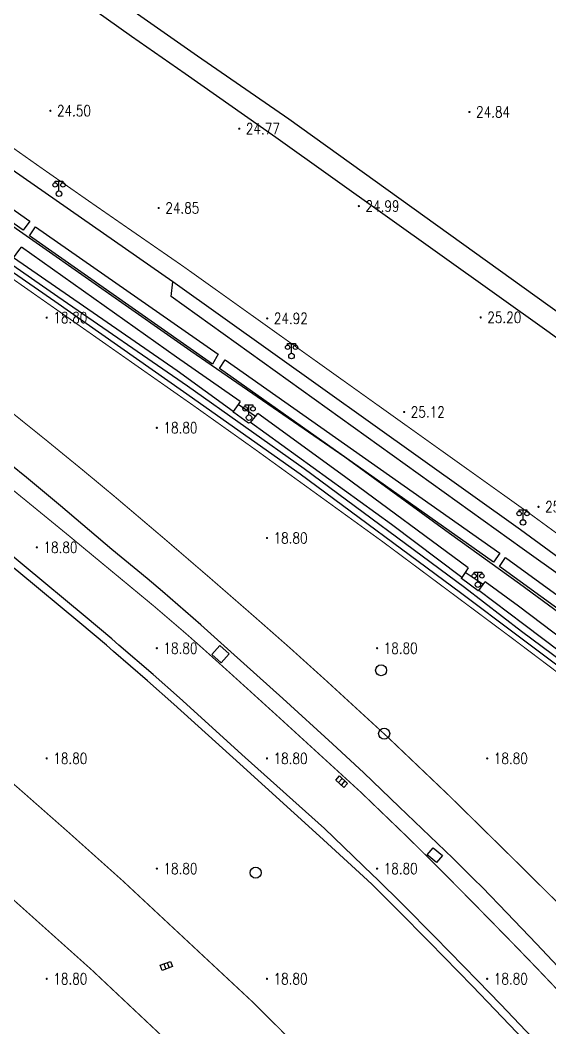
# Model space of a CAD drawing. Extents: x 404846 to 408477, y 3390929 to 3392894.
# Drawn here: x 407518.9 to 407567, y 3391679.9 to 3391771.4 of the extents above; entities that cross this region are included whole.
import ezdxf
from ezdxf.enums import TextEntityAlignment as Align

# ---------------------------------------------------------------- set-up
doc = ezdxf.new("R2010")
doc.units = 0
doc.header["$LTSCALE"] = 0.5
doc.layers.get('0').update_dxf_attribs({"linetype": 'CONTINUOUS'})
for name, color, linetype in [('DLDW', 11, 'CONTINUOUS'), ('DLSS', 4, 'CONTINUOUS'), ('DMTZ', 3, 'CONTINUOUS'), ('FZTZ', 7, 'CONTINUOUS'), ('GCD', 1, 'CONTINUOUS'), ('GXYZ', 2, 'CONTINUOUS'), ('JMD', 6, 'CONTINUOUS'), ('SXSS', 5, 'CONTINUOUS'), ('ZBTZ', 3, 'CONTINUOUS')]:
    doc.layers.add(name, color=color, linetype=linetype)
doc.styles.add('HZ', font='rs.shx', dxfattribs={"width": 0.8, "bigfont": 'hztxt.shx'})
doc.linetypes.add('10412', pattern='A,2,[158,AAA.SHX,S=1,R=0,X=0,Y=0],2,[151,AAA.SHX,S=1,R=0,X=0,Y=3],1e-11', length=4)
doc.linetypes.add('10421', pattern='A,2,[150,AAA.SHX,S=0.5,R=0,X=0,Y=0.5],1e-11', length=2)
doc.linetypes.add('10422', pattern='A,0.75,[150,AAA.SHX,S=0.5,R=0,X=0,Y=0.5],1.5,[177,AAA.SHX,S=1,R=0,X=0,Y=0.4],0.75', length=3)
doc.linetypes.add('1161', pattern='A,0,[149,AAA.SHX,S=0.15,R=0,X=0,Y=0],-1.6', length=1.6)
doc.linetypes.add('444', pattern='A,4.5,[145,AAA.SHX,S=1,R=0,X=0,Y=1],4.5,-0.5,[146,AAA.SHX,S=1,R=0,X=0,Y=0],-0.5', length=10)

# ---------------------------------------------------------------- blocks, each defined once
blk = doc.blocks.new('gc097')
for p, q in [((-0.7, 2), (-0.7, 2.3)), ((-0.7, 2.3), (0.7, 2.3)), ((0, 0.5), (0, 2.3)), ((0.7, 2.3), (0.7, 2))]:
    blk.add_line(p, q)
for centre, radius in [((-0.7, 1.6), 0.4), ((0.73, 1.6), 0.4), ((0, 0), 0.5)]:
    blk.add_circle(centre, radius)
blk = doc.blocks.new('GC200')
at = {"linetype": 'Continuous', "const_width": 0.2, "flags": 128}
blk.add_lwpolyline([(-0.1, 0, 1), (0.1, 0, 1)], format="xyb", close=True, dxfattribs=at)
blk = doc.blocks.new('gc188')
blk.add_circle((0, 0), 1)
blk = doc.blocks.new('gc041')
for p, q in [((-1, 0.5), (1, 0.5)), ((-1, -0.5), (-1, 0.5)), ((-0.33, 0.5), (-0.33, -0.5)), ((0.33, 0.5), (0.33, -0.5)), ((1, 0.5), (1, -0.5)), ((1, -0.5), (-1, -0.5))]:
    blk.add_line(p, q)

msp = doc.modelspace()

# ---------------------------------------------------------------- linework, layer by layer
at = {"layer": 'DLSS', "linetype": 'Continuous', "const_width": 0.1, "flags": 128}
for points, elevation in [([(407533.803, 3391748.993), (407525.638, 3391754.636), (407520.741, 3391758.052), (407516.409, 3391761.107), (407514.227, 3391762.624), (407508.551, 3391766.419), (407500.779, 3391771.75), (407499.251, 3391772.752), (407495.645, 3391775.072)], 24.301), ([(407534.683, 3391736.395), (407511.372, 3391752.722), (407501.415, 3391759.609)], 18.873), ([(407532.127, 3391724.24), (407527.475, 3391728.184), (407524.66, 3391730.519), (407521.209, 3391733.337), (407517.2, 3391736.558), (407514.691, 3391738.515), (407511.533, 3391740.944), (407509.312, 3391742.629), (407506.333, 3391744.845), (407502.756, 3391747.474), (407499.491, 3391749.844), (407496.227, 3391752.173), (407493.348, 3391754.2), (407488.89, 3391757.234)], 19.136), ([(407565.368, 3391726.487), (407533.803, 3391748.993)], 24.902), ([(407531.076, 3391718.212), (407523.129, 3391724.783), (407518.084, 3391728.904), (407516.794, 3391729.94), (407512.862, 3391733.037), (407508.094, 3391736.72), (407504.331, 3391739.533), (407499.245, 3391743.264), (407493.412, 3391747.436)], 19.019), ([(407563.617, 3391715.288), (407551.9, 3391724.017), (407540.316, 3391732.393), (407534.683, 3391736.395)], 18.767), ([(407602.552, 3391699.072), (407585.766, 3391711.571), (407565.368, 3391726.487)], 25.719), ([(407528.287, 3391693.248), (407523.407, 3391697.612), (407518.831, 3391701.64), (407517.043, 3391703.173), (407514.694, 3391705.154), (407509.299, 3391709.634), (407508.218, 3391710.52), (407504.831, 3391713.247), (407501.538, 3391715.857), (407498.37, 3391718.34), (407495.789, 3391720.319), (407490.465, 3391724.285)], 18.788), ([(407552.278, 3391706.352), (407546.722, 3391711.449), (407543.383, 3391714.46), (407540.281, 3391717.188), (407536.261, 3391720.686), (407532.127, 3391724.24)], 18.951), ([(407549.82, 3391701.369), (407542.596, 3391707.968), (407542.536, 3391708.022), (407542.477, 3391708.076), (407542.417, 3391708.13), (407542.358, 3391708.184), (407542.298, 3391708.238), (407542.239, 3391708.292), (407542.179, 3391708.346), (407542.12, 3391708.4), (407542.061, 3391708.454), (407542.001, 3391708.508), (407541.942, 3391708.562), (407541.882, 3391708.616), (407541.823, 3391708.67), (407541.764, 3391708.724), (407541.704, 3391708.777), (407541.645, 3391708.831), (407541.586, 3391708.885), (407541.526, 3391708.939), (407541.467, 3391708.992), (407541.408, 3391709.046), (407541.349, 3391709.1), (407541.29, 3391709.153), (407541.231, 3391709.207), (407541.172, 3391709.26), (407541.113, 3391709.314), (407541.054, 3391709.367), (407540.995, 3391709.421), (407540.937, 3391709.474), (407540.878, 3391709.527), (407540.819, 3391709.581), (407540.761, 3391709.634), (407540.702, 3391709.687), (407540.644, 3391709.74), (407540.585, 3391709.793), (407540.527, 3391709.846), (407540.469, 3391709.899), (407540.41, 3391709.952), (407540.352, 3391710.004), (407540.294, 3391710.057), (407540.236, 3391710.109), (407540.178, 3391710.162), (407540.121, 3391710.214), (407540.063, 3391710.267), (407540.005, 3391710.319), (407539.948, 3391710.371), (407539.89, 3391710.423), (407539.833, 3391710.475), (407539.775, 3391710.527), (407539.718, 3391710.579), (407539.661, 3391710.631), (407539.604, 3391710.682), (407539.547, 3391710.734), (407539.491, 3391710.785), (407539.434, 3391710.837), (407539.377, 3391710.888), (407539.321, 3391710.939), (407539.264, 3391710.99), (407539.208, 3391711.041), (407539.152, 3391711.092), (407539.096, 3391711.143), (407539.04, 3391711.193), (407538.984, 3391711.244), (407538.929, 3391711.294), (407538.873, 3391711.344), (407538.818, 3391711.395), (407538.763, 3391711.445), (407538.708, 3391711.494), (407538.653, 3391711.544), (407538.598, 3391711.594), (407538.543, 3391711.643), (407538.488, 3391711.693), (407538.434, 3391711.742), (407538.38, 3391711.791), (407538.325, 3391711.84), (407538.271, 3391711.889), (407538.218, 3391711.937), (407538.164, 3391711.986), (407538.11, 3391712.034), (407538.057, 3391712.083), (407538.004, 3391712.131), (407537.951, 3391712.179), (407537.898, 3391712.226), (407537.845, 3391712.274), (407537.792, 3391712.322), (407537.74, 3391712.369), (407537.688, 3391712.416), (407537.636, 3391712.463), (407537.584, 3391712.51), (407537.532, 3391712.557), (407537.48, 3391712.603), (407537.429, 3391712.649), (407537.378, 3391712.696), (407537.327, 3391712.742), (407537.276, 3391712.787), (407537.225, 3391712.833), (407537.175, 3391712.878), (407537.125, 3391712.924), (407537.075, 3391712.969), (407537.025, 3391713.014), (407536.975, 3391713.058), (407536.925, 3391713.103), (407536.876, 3391713.147), (407536.827, 3391713.192), (407536.778, 3391713.235), (407536.73, 3391713.279), (407536.681, 3391713.323), (407536.633, 3391713.366), (407536.585, 3391713.409), (407536.537, 3391713.452), (407536.489, 3391713.495), (407536.442, 3391713.538), (407536.395, 3391713.58), (407536.348, 3391713.622), (407536.301, 3391713.664), (407536.255, 3391713.706), (407536.208, 3391713.747), (407536.162, 3391713.788), (407536.117, 3391713.829), (407536.071, 3391713.87), (407536.026, 3391713.911), (407535.981, 3391713.951), (407535.936, 3391713.991), (407535.891, 3391714.031), (407535.847, 3391714.071), (407535.803, 3391714.11), (407535.759, 3391714.15), (407535.715, 3391714.189), (407535.672, 3391714.227), (407535.629, 3391714.266), (407535.586, 3391714.304), (407535.543, 3391714.342), (407535.501, 3391714.38), (407535.459, 3391714.417), (407535.417, 3391714.455), (407535.376, 3391714.492), (407535.334, 3391714.528), (407535.293, 3391714.565), (407535.253, 3391714.601), (407535.212, 3391714.637), (407535.172, 3391714.673), (407535.132, 3391714.708), (407535.092, 3391714.744), (407535.053, 3391714.778), (407535.014, 3391714.813), (407534.975, 3391714.848), (407534.937, 3391714.882), (407534.899, 3391714.915), (407534.861, 3391714.949), (407534.823, 3391714.982), (407534.786, 3391715.015), (407534.749, 3391715.048), (407534.712, 3391715.08), (407534.676, 3391715.113), (407534.64, 3391715.144), (407534.604, 3391715.176), (407534.568, 3391715.207), (407534.533, 3391715.238), (407534.498, 3391715.269), (407534.464, 3391715.299), (407534.429, 3391715.329), (407534.395, 3391715.359), (407534.362, 3391715.389), (407534.329, 3391715.418), (407534.296, 3391715.447), (407534.263, 3391715.475), (407534.231, 3391715.504), (407534.199, 3391715.532), (407534.167, 3391715.559), (407534.136, 3391715.586), (407534.104, 3391715.614), (407534.072, 3391715.642), (407534.039, 3391715.671), (407534.005, 3391715.7), (407533.97, 3391715.73), (407533.935, 3391715.761), (407533.899, 3391715.792), (407533.863, 3391715.823), (407533.826, 3391715.855), (407533.788, 3391715.888), (407533.75, 3391715.921), (407533.711, 3391715.955), (407533.671, 3391715.989), (407533.631, 3391716.024), (407533.59, 3391716.059), (407533.548, 3391716.095), (407533.506, 3391716.131), (407533.463, 3391716.168), (407533.42, 3391716.205), (407533.376, 3391716.243), (407533.331, 3391716.281), (407533.286, 3391716.32), (407533.24, 3391716.359), (407533.194, 3391716.399), (407533.147, 3391716.44), (407533.099, 3391716.481), (407533.051, 3391716.522), (407533.002, 3391716.564), (407532.952, 3391716.606), (407532.902, 3391716.649), (407532.852, 3391716.692), (407532.8, 3391716.736), (407532.749, 3391716.781), (407532.696, 3391716.825), (407532.643, 3391716.871), (407532.59, 3391716.916), (407532.536, 3391716.963), (407532.481, 3391717.009), (407532.426, 3391717.057), (407532.37, 3391717.104), (407532.314, 3391717.153), (407532.257, 3391717.201), (407532.199, 3391717.25), (407532.142, 3391717.3), (407532.083, 3391717.35), (407532.024, 3391717.4), (407531.964, 3391717.451), (407531.904, 3391717.503), (407531.844, 3391717.555), (407531.783, 3391717.607), (407531.721, 3391717.66), (407531.659, 3391717.713), (407531.596, 3391717.767), (407531.533, 3391717.821), (407531.469, 3391717.875), (407531.405, 3391717.93), (407531.34, 3391717.986), (407531.275, 3391718.041), (407531.209, 3391718.098), (407531.142, 3391718.154), (407531.076, 3391718.212), (407531.008, 3391718.269)], 18.77), ([(407525.443, 3391685.191), (407518.164, 3391691.704), (407513.651, 3391695.677), (407511.926, 3391697.156), (407509.625, 3391699.096), (407504.273, 3391703.54), (407503.238, 3391704.388), (407499.901, 3391707.075), (407496.648, 3391709.654), (407493.531, 3391712.096), (407491.026, 3391714.016), (407485.746, 3391717.95)], 18.788), ([(407601, 3391685.126), (407599.728, 3391686.529), (407598.939, 3391687.37), (407598.15, 3391688.143), (407597.099, 3391689.116), (407594.775, 3391691.184), (407593.731, 3391692.089), (407591.729, 3391693.769), (407589.327, 3391695.729), (407586.319, 3391698.127), (407583.672, 3391700.184), (407579.41, 3391703.38), (407570.247, 3391710.29), (407563.617, 3391715.288)], 19.081), ([(407552.278, 3391706.352), (407557.791, 3391701.106), (407563.658, 3391695.341), (407567.784, 3391691.257), (407569.871, 3391689.097), (407579.241, 3391679.383), (407589.1, 3391668.846), (407603.955, 3391653.019), (407609.249, 3391647.35)], 19.065), ([(407549.82, 3391701.369), (407554.195, 3391697.163), (407556.95, 3391694.438), (407559.911, 3391691.451), (407563.849, 3391687.43), (407565.91, 3391685.297), (407575.166, 3391675.58), (407585.105, 3391665.081), (407599.948, 3391649.268), (407605.237, 3391643.604)], 18.878), ([(407528.287, 3391693.248), (407539.908, 3391682.417), (407540.237, 3391682.095), (407542.429, 3391679.921), (407545.286, 3391677.04), (407549.131, 3391673.113), (407551.093, 3391671.083), (407560.277, 3391661.441), (407570.165, 3391650.997), (407585.002, 3391635.189), (407590.275, 3391629.611)], 18.656), ([(407525.443, 3391685.191), (407534.353, 3391676.81), (407536.874, 3391674.366), (407539.696, 3391671.522), (407543.52, 3391667.6), (407554.614, 3391655.946), (407564.405, 3391645.567), (407568.924, 3391640.752)], 18.672)]:
    msp.add_lwpolyline(points, dxfattribs=dict(at, elevation=elevation))
at = {"layer": 'DMTZ', "linetype": '10421', "elevation": 24.176, "flags": 128}
msp.add_lwpolyline([(407532.821, 3391747.615), (407502.29, 3391768.854), (407488.788, 3391777.33)], dxfattribs=at)
at = {"layer": 'DMTZ', "linetype": '10412', "flags": 128}
for points, elevation in [([(407534.436, 3391741.342), (407518.881, 3391752.212), (407505.052, 3391761.839), (407496.655, 3391767.713)], 23.604), ([(407564.367, 3391725.117), (407532.821, 3391747.615)], 24.902), ([(407564.28, 3391720.207), (407557.922, 3391724.787), (407548.417, 3391731.729), (407534.436, 3391741.342)], 23.868), ([(407603.204, 3391696.62), (407584.759, 3391710.206), (407564.367, 3391725.117)], 25.719), ([(407602.181, 3391690.502), (407595.268, 3391696.609), (407591.624, 3391699.731), (407590.831, 3391700.387), (407589.683, 3391701.304), (407587.033, 3391703.351), (407583.725, 3391705.843), (407578.319, 3391709.816), (407571.172, 3391715.166), (407564.28, 3391720.207)], 24.251)]:
    msp.add_lwpolyline(points, dxfattribs=dict(at, elevation=elevation))
at = {"layer": 'DMTZ', "linetype": '10422', "flags": 128}
for points, elevation in [([(407519.225, 3391752.305), (407499.22, 3391766.334), (407499.805, 3391767.183), (407519.826, 3391753.128), (407519.225, 3391752.305)], 24.134), ([(407536.424, 3391740.162), (407519.792, 3391751.807), (407520.35, 3391752.611), (407536.925, 3391741.057), (407536.424, 3391740.162)], 24.383), ([(407561.931, 3391722.19), (407537.042, 3391739.754), (407537.558, 3391740.55), (407562.495, 3391723.016), (407561.931, 3391722.19)], 24.365), ([(407563.018, 3391722.624), (407581.8, 3391708.969), (407581.25, 3391708.189), (407562.463, 3391721.799), (407563.018, 3391722.624)], 24.52)]:
    msp.add_lwpolyline(points, close=True, dxfattribs=dict(at, elevation=elevation))
for points, elevation in [([(407533.203, 3391739.55), (407518.351, 3391749.809), (407518.835, 3391750.465), (407519.054, 3391750.762)], 22.539), ([(407538.926, 3391736.775), (407538.728, 3391736.489), (407538.301, 3391735.873), (407533.203, 3391739.55)], 22.188), ([(407539.859, 3391734.862), (407539.69, 3391734.811), (407538.355, 3391735.777), (407538.301, 3391735.873)], 21.694), ([(407559.634, 3391721.667), (407559.365, 3391721.263), (407559.059, 3391720.805), (407552.675, 3391725.592), (407539.859, 3391734.862), (407540.302, 3391735.398), (407540.521, 3391735.663)], 22.394), ([(407560.6, 3391719.623), (407560.526, 3391719.586), (407559.038, 3391720.705), (407559.059, 3391720.805)], 22.021), ([(407564.682, 3391716.543), (407560.6, 3391719.623), (407561.001, 3391720.171), (407561.168, 3391720.399)], 22.52), ([(407579.922, 3391706.313), (407579.75, 3391706.072), (407579.316, 3391705.464), (407576.024, 3391707.978), (407564.682, 3391716.543)], 22.344)]:
    msp.add_lwpolyline(points, dxfattribs=dict(at, elevation=elevation))
at = {"layer": 'FZTZ', "linetype": 'Continuous', "flags": 128}
for points, elevation in [([(407537.94, 3391713.879), (407537.087, 3391714.639), (407536.36, 3391713.823), (407537.213, 3391713.063), (407537.94, 3391713.879)], 19.309), ([(407556.743, 3391694.935), (407555.919, 3391695.644), (407556.462, 3391696.276), (407557.286, 3391695.566), (407556.743, 3391694.935)], 18.777)]:
    msp.add_lwpolyline(points, close=True, dxfattribs=dict(at, elevation=elevation))
at = {"layer": 'JMD', "linetype": '444', "flags": 128}
for points, elevation in [([(407527.285, 3391723.347), (407522.595, 3391727.306), (407519.52, 3391729.86), (407518.101, 3391731.012), (407516.639, 3391732.163), (407514.366, 3391733.907), (407511.537, 3391736.037), (407503.781, 3391741.776), (407500.124, 3391744.441), (407491.789, 3391750.47)], 22.044), ([(407573.645, 3391679.266), (407565.84, 3391687.552), (407563.146, 3391690.368), (407560.92, 3391692.653), (407560.114, 3391693.467), (407558.229, 3391695.327), (407553.375, 3391699.999), (407550.148, 3391703.056), (407547.301, 3391705.703), (407542.786, 3391709.83), (407538.091, 3391714.061), (407535.352, 3391716.492), (407531.876, 3391719.525), (407530.478, 3391720.704), (407527.285, 3391723.347)], 21.729)]:
    msp.add_lwpolyline(points, dxfattribs=dict(at, elevation=elevation))
at = {"layer": 'SXSS', "linetype": 'Continuous', "flags": 128}
for points, elevation in [([(407533.788, 3391737.646), (407522.086, 3391745.829), (407514.166, 3391751.321), (407502.291, 3391759.531), (407495.237, 3391764.34)], 19.043), ([(407534.144, 3391738.147), (407522.38, 3391746.251), (407514.459, 3391751.744), (407502.583, 3391759.955), (407495.527, 3391764.765)], 19.043), ([(407564.157, 3391715.469), (407558.922, 3391719.398), (407544.362, 3391730.16), (407533.788, 3391737.646)], 18.919), ([(407564.483, 3391715.906), (407559.289, 3391719.891), (407544.722, 3391730.658), (407534.144, 3391738.147)], 18.919), ([(407584.569, 3391700.891), (407579.23, 3391704.906), (407571.029, 3391711.023), (407564.483, 3391715.906)], 18.911), ([(407584.21, 3391700.44), (407578.903, 3391704.471), (407570.704, 3391710.587), (407564.157, 3391715.469)], 18.911)]:
    msp.add_lwpolyline(points, dxfattribs=dict(at, elevation=elevation))
at = {"layer": 'ZBTZ', "linetype": '1161', "flags": 128}
for points, elevation in [([(407543.351, 3391762.384), (407535.063, 3391768.108), (407530.198, 3391771.5), (407525.796, 3391774.605), (407523.502, 3391776.199), (407517.888, 3391779.952), (407509.93, 3391785.409), (407508.234, 3391786.522), (407504.546, 3391788.895)], 24.302), ([(407542.169, 3391760.726), (407533.933, 3391766.49), (407529.065, 3391769.885), (407524.664, 3391772.988), (407522.391, 3391774.568), (407516.781, 3391778.318), (407508.831, 3391783.77), (407507.159, 3391784.867), (407503.478, 3391787.236)], 24.302), ([(407568.053, 3391744.67), (407543.351, 3391762.384)], 25.005), ([(407566.973, 3391743.034), (407542.169, 3391760.726)], 25.005), ([(407533.142, 3391740.776), (407519.054, 3391750.762)], 22.542), ([(407601.167, 3391695.943), (407582.583, 3391710.575), (407564.525, 3391723.426), (407532.648, 3391746.299), (407532.821, 3391747.615)], 24.085), ([(407602.657, 3391716.98), (407566.973, 3391743.034)], 25.663), ([(407538.926, 3391736.775), (407533.142, 3391740.776)], 21.979), ([(407527.915, 3391714.656), (407527.271, 3391715.217), (407524.853, 3391717.257), (407519.32, 3391721.851), (407518.226, 3391722.747), (407514.736, 3391725.558), (407511.322, 3391728.265), (407508.128, 3391730.768), (407505.361, 3391732.89), (407499.904, 3391736.956)], 18.791), ([(407527.425, 3391714.085), (407526.781, 3391714.643), (407524.368, 3391716.678), (407518.84, 3391721.268), (407517.75, 3391722.161), (407514.264, 3391724.968), (407510.854, 3391727.672), (407507.666, 3391730.171), (407504.906, 3391732.287), (407499.453, 3391736.351)], 18.791), ([(407540.302, 3391735.398), (407538.728, 3391736.489)], 21.629), ([(407559.634, 3391721.667), (407548.384, 3391729.965), (407540.521, 3391735.663)], 22.302), ([(407561.001, 3391720.171), (407559.365, 3391721.263)], 22.026), ([(407564.199, 3391718.206), (407561.168, 3391720.399)], 22.469), ([(407579.922, 3391706.313), (407564.199, 3391718.206)], 22.311), ([(407546.594, 3391698.012), (407539.393, 3391704.451), (407533.406, 3391709.871), (407531.01, 3391712.001), (407527.915, 3391714.656)], 18.786), ([(407546.132, 3391697.333), (407538.89, 3391703.892), (407532.903, 3391709.311), (407530.515, 3391711.434), (407527.425, 3391714.085)], 18.786), ([(407546.132, 3391697.333), (407550.487, 3391693.336), (407550.902, 3391692.93), (407553.181, 3391690.67), (407556.115, 3391687.711), (407560.029, 3391683.714), (407562.064, 3391681.608), (407571.301, 3391671.91), (407581.228, 3391661.426), (407593.44, 3391648.369), (407602.004, 3391639.267)], 18.8), ([(407546.594, 3391698.012), (407550.956, 3391693.82), (407551.375, 3391693.411), (407553.657, 3391691.146), (407556.594, 3391688.184), (407560.512, 3391684.184), (407562.55, 3391682.074), (407571.79, 3391672.374), (407581.718, 3391661.888), (407596.559, 3391646.076), (407602.45, 3391639.653)], 18.798)]:
    msp.add_lwpolyline(points, dxfattribs=dict(at, elevation=elevation))

# ---------------------------------------------------------------- block references
at = {"layer": 'DLDW', "linetype": 'Continuous', "xscale": 0.5, "yscale": 0.5}
for p in [(407522.472, 3391755.618, 24.39), (407543.585, 3391740.889, 24.754), (407539.724, 3391735.3, 21.664), (407564.608, 3391725.792, 25.558), (407560.512, 3391720.141, 22.127)]:
    msp.add_blockref('gc097', p, dxfattribs=at)
at = {"layer": 'GCD', "linetype": 'Continuous'}
ref = msp.add_blockref('GC200', (407521.69, 3391763.144, 24.496), dxfattribs=dict(at, xscale=0.5, yscale=0.5, zscale=0.5))
ref.add_attrib('height', '24.50', dxfattribs={"linetype": 'Continuous', "height": 1, "style": 'HZ', "width": 0.8}).set_placement((407522.29, 3391763.144, 24.496), align=Align.MIDDLE_LEFT)
ref = msp.add_blockref('GC200', (407559.744, 3391763.037, 24.837), dxfattribs=dict(at, xscale=0.5, yscale=0.5, zscale=0.5))
ref.add_attrib('height', '24.84', dxfattribs={"linetype": 'Continuous', "height": 1, "style": 'HZ', "width": 0.8}).set_placement((407560.344, 3391763.037, 24.837), align=Align.MIDDLE_LEFT)
ref = msp.add_blockref('GC200', (407538.841, 3391761.517, 24.767), dxfattribs=dict(at, xscale=0.5, yscale=0.5, zscale=0.5))
ref.add_attrib('height', '24.77', dxfattribs={"linetype": 'Continuous', "height": 1, "style": 'HZ', "width": 0.8}).set_placement((407539.441, 3391761.517, 24.767), align=Align.MIDDLE_LEFT)
ref = msp.add_blockref('GC200', (407531.53, 3391754.323, 24.85), dxfattribs=dict(at, xscale=0.5, yscale=0.5, zscale=0.5))
ref.add_attrib('height', '24.85', dxfattribs={"linetype": 'Continuous', "height": 1, "style": 'HZ', "width": 0.8}).set_placement((407532.13, 3391754.323, 24.85), align=Align.MIDDLE_LEFT)
ref = msp.add_blockref('GC200', (407549.705, 3391754.497, 24.988), dxfattribs=dict(at, xscale=0.5, yscale=0.5, zscale=0.5))
ref.add_attrib('height', '24.99', dxfattribs={"linetype": 'Continuous', "height": 1, "style": 'HZ', "width": 0.8}).set_placement((407550.305, 3391754.497, 24.988), align=Align.MIDDLE_LEFT)
ref = msp.add_blockref('GC200', (407521.358, 3391744.379, 18.8), dxfattribs=dict(at, xscale=0.5, yscale=0.5, zscale=0.5))
ref.add_attrib('height', '18.80', dxfattribs={"linetype": 'Continuous', "height": 1, "style": 'HZ', "width": 0.8}).set_placement((407521.958, 3391744.379, 18.8), align=Align.MIDDLE_LEFT)
ref = msp.add_blockref('GC200', (407541.382, 3391744.304, 24.921), dxfattribs=dict(at, xscale=0.5, yscale=0.5, zscale=0.5))
ref.add_attrib('height', '24.92', dxfattribs={"linetype": 'Continuous', "height": 1, "style": 'HZ', "width": 0.8}).set_placement((407541.982, 3391744.304, 24.921), align=Align.MIDDLE_LEFT)
ref = msp.add_blockref('GC200', (407560.767, 3391744.393, 25.198), dxfattribs=dict(at, xscale=0.5, yscale=0.5, zscale=0.5))
ref.add_attrib('height', '25.20', dxfattribs={"linetype": 'Continuous', "height": 1, "style": 'HZ', "width": 0.8}).set_placement((407561.367, 3391744.393, 25.198), align=Align.MIDDLE_LEFT)
ref = msp.add_blockref('GC200', (407553.817, 3391735.812, 25.12), dxfattribs=dict(at, xscale=0.5, yscale=0.5, zscale=0.5))
ref.add_attrib('height', '25.12', dxfattribs={"linetype": 'Continuous', "height": 1, "style": 'HZ', "width": 0.8}).set_placement((407554.417, 3391735.812, 25.12), align=Align.MIDDLE_LEFT)
ref = msp.add_blockref('GC200', (407531.358, 3391734.379, 18.8), dxfattribs=dict(at, xscale=0.5, yscale=0.5, zscale=0.5))
ref.add_attrib('height', '18.80', dxfattribs={"linetype": 'Continuous', "height": 1, "style": 'HZ', "width": 0.8}).set_placement((407531.958, 3391734.379, 18.8), align=Align.MIDDLE_LEFT)
ref = msp.add_blockref('GC200', (407566.018, 3391727.21, 25.199), dxfattribs=dict(at, xscale=0.5, yscale=0.5, zscale=0.5))
ref.add_attrib('height', '25.20', dxfattribs={"linetype": 'Continuous', "height": 1, "style": 'HZ', "width": 0.8}).set_placement((407566.618, 3391727.21, 25.199), align=Align.MIDDLE_LEFT)
ref = msp.add_blockref('GC200', (407541.358, 3391724.379, 18.8), dxfattribs=dict(at, xscale=0.5, yscale=0.5, zscale=0.5))
ref.add_attrib('height', '18.80', dxfattribs={"linetype": 'Continuous', "height": 1, "style": 'HZ', "width": 0.8}).set_placement((407541.958, 3391724.379, 18.8), align=Align.MIDDLE_LEFT)
ref = msp.add_blockref('GC200', (407520.461, 3391723.531, 18.8), dxfattribs=dict(at, xscale=0.5, yscale=0.5, zscale=0.5))
ref.add_attrib('height', '18.80', dxfattribs={"linetype": 'Continuous', "height": 1, "style": 'HZ', "width": 0.8}).set_placement((407521.061, 3391723.531, 18.8), align=Align.MIDDLE_LEFT)
ref = msp.add_blockref('GC200', (407531.358, 3391714.379, 18.8), dxfattribs=dict(at, xscale=0.5, yscale=0.5, zscale=0.5))
ref.add_attrib('height', '18.80', dxfattribs={"linetype": 'Continuous', "height": 1, "style": 'HZ', "width": 0.8}).set_placement((407531.958, 3391714.379, 18.8), align=Align.MIDDLE_LEFT)
ref = msp.add_blockref('GC200', (407551.358, 3391714.379, 18.8), dxfattribs=dict(at, xscale=0.5, yscale=0.5, zscale=0.5))
ref.add_attrib('height', '18.80', dxfattribs={"linetype": 'Continuous', "height": 1, "style": 'HZ', "width": 0.8}).set_placement((407551.958, 3391714.379, 18.8), align=Align.MIDDLE_LEFT)
ref = msp.add_blockref('GC200', (407521.358, 3391704.379, 18.8), dxfattribs=dict(at, xscale=0.5, yscale=0.5, zscale=0.5))
ref.add_attrib('height', '18.80', dxfattribs={"linetype": 'Continuous', "height": 1, "style": 'HZ', "width": 0.8}).set_placement((407521.958, 3391704.379, 18.8), align=Align.MIDDLE_LEFT)
ref = msp.add_blockref('GC200', (407541.358, 3391704.379, 18.8), dxfattribs=dict(at, xscale=0.5, yscale=0.5, zscale=0.5))
ref.add_attrib('height', '18.80', dxfattribs={"linetype": 'Continuous', "height": 1, "style": 'HZ', "width": 0.8}).set_placement((407541.958, 3391704.379, 18.8), align=Align.MIDDLE_LEFT)
ref = msp.add_blockref('GC200', (407561.358, 3391704.379, 18.8), dxfattribs=dict(at, xscale=0.5, yscale=0.5, zscale=0.5))
ref.add_attrib('height', '18.80', dxfattribs={"linetype": 'Continuous', "height": 1, "style": 'HZ', "width": 0.8}).set_placement((407561.958, 3391704.379, 18.8), align=Align.MIDDLE_LEFT)
ref = msp.add_blockref('GC200', (407531.358, 3391694.379, 18.8), dxfattribs=dict(at, xscale=0.5, yscale=0.5, zscale=0.5))
ref.add_attrib('height', '18.80', dxfattribs={"linetype": 'Continuous', "height": 1, "style": 'HZ', "width": 0.8}).set_placement((407531.958, 3391694.379, 18.8), align=Align.MIDDLE_LEFT)
ref = msp.add_blockref('GC200', (407551.358, 3391694.379, 18.8), dxfattribs=dict(at, xscale=0.5, yscale=0.5, zscale=0.5))
ref.add_attrib('height', '18.80', dxfattribs={"linetype": 'Continuous', "height": 1, "style": 'HZ', "width": 0.8}).set_placement((407551.958, 3391694.379, 18.8), align=Align.MIDDLE_LEFT)
ref = msp.add_blockref('GC200', (407521.358, 3391684.379, 18.8), dxfattribs=dict(at, xscale=0.5, yscale=0.5, zscale=0.5))
ref.add_attrib('height', '18.80', dxfattribs={"linetype": 'Continuous', "height": 1, "style": 'HZ', "width": 0.8}).set_placement((407521.958, 3391684.379, 18.8), align=Align.MIDDLE_LEFT)
ref = msp.add_blockref('GC200', (407541.358, 3391684.379, 18.8), dxfattribs=dict(at, xscale=0.5, yscale=0.5, zscale=0.5))
ref.add_attrib('height', '18.80', dxfattribs={"linetype": 'Continuous', "height": 1, "style": 'HZ', "width": 0.8}).set_placement((407541.958, 3391684.379, 18.8), align=Align.MIDDLE_LEFT)
ref = msp.add_blockref('GC200', (407561.358, 3391684.379, 18.8), dxfattribs=dict(at, xscale=0.5, yscale=0.5, zscale=0.5))
ref.add_attrib('height', '18.80', dxfattribs={"linetype": 'Continuous', "height": 1, "style": 'HZ', "width": 0.8}).set_placement((407561.958, 3391684.379, 18.8), align=Align.MIDDLE_LEFT)
at = {"layer": 'GXYZ', "linetype": 'Continuous', "xscale": 0.5, "yscale": 0.5}
for p in [(407551.725, 3391712.38, 19.098), (407552.001, 3391706.625, 18.897), (407540.336, 3391694.007, 19.008)]:
    msp.add_blockref('gc188', p, dxfattribs=at)
for p, rotation in [((407548.143, 3391702.262, 18.97), 317.2529505766104), ((407532.23, 3391685.55, 18.747), 20.16371648197435)]:
    msp.add_blockref('gc041', p, dxfattribs=dict(at, rotation=rotation))

doc.saveas('drawing.dxf')
